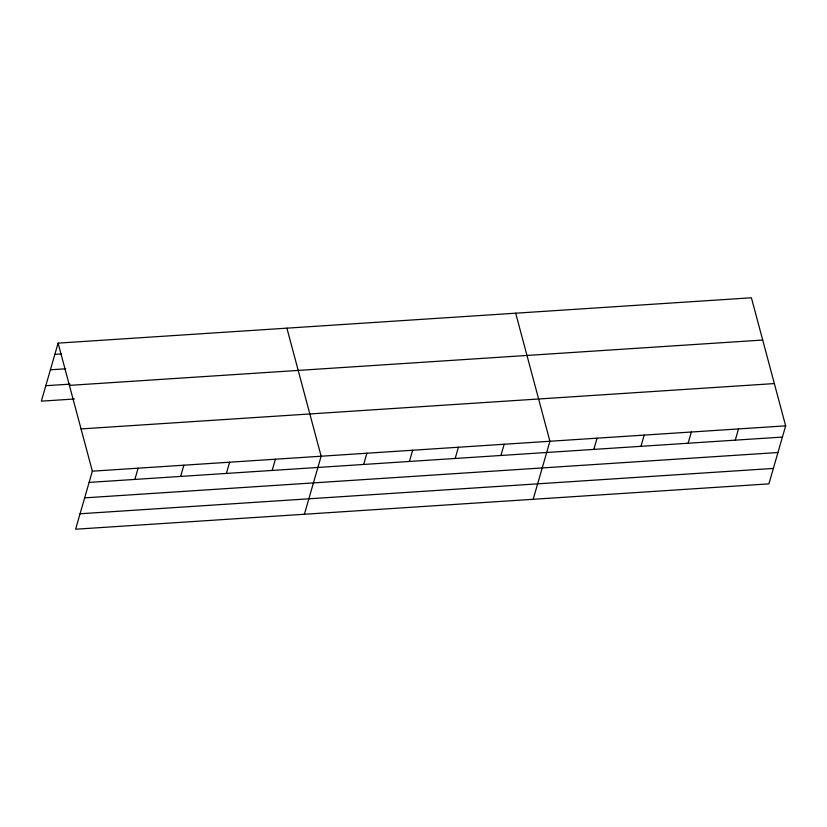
<?xml version="1.0" encoding="UTF-8"?>
<svg xmlns="http://www.w3.org/2000/svg" width="827" height="827" viewBox="0 0 827 827"><rect width="100%" height="100%" fill="white"/><g stroke="black" fill="none" stroke-linecap="round" stroke-linejoin="round"><path stroke-width="1.24" d="M58.107 343.122L92.355 471.183L75.598 529.218L768.893 483.878L785.65 425.843L751.402 297.782L58.107 343.122L41.35 401.157L74.399 398.996M134.863 479.422L138.109 468.185M180.627 476.424L183.863 465.198M226.381 473.437L229.627 462.2M272.145 470.439L275.381 459.212M304.388 514.26L321.145 456.215L286.897 328.154M363.653 464.454L366.899 453.227M409.417 461.466L412.652 450.229M455.17 458.468L458.416 447.242M500.924 455.481L504.17 444.244M533.177 499.301L549.924 441.256L515.676 313.195M593.827 449.402L597.073 438.176M640.977 446.322L644.212 435.085M688.116 443.241L691.362 432.004M735.265 440.15L738.501 428.924M54.861 354.349L61.219 353.935M50.406 369.803L65.653 368.801M45.805 385.713L69.954 384.131M69.406 385.382L762.701 340.042M81.046 428.924L774.351 383.573M92.355 471.183L785.65 425.843M89.109 482.41L782.404 437.07M84.654 497.864L777.949 452.514M80.054 513.774L773.359 468.433"/></g></svg>
